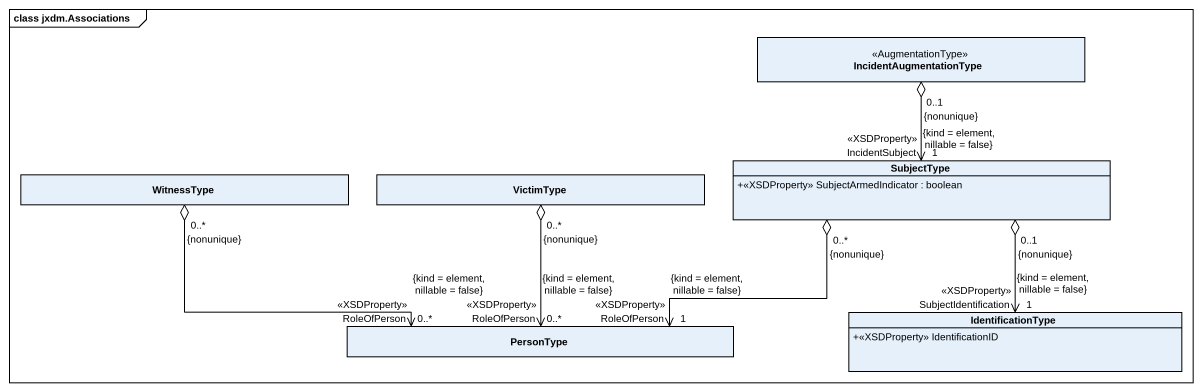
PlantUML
@startuml
mainframe class jxdm.Associations
hide circle
hide empty members
skinparam classAttributeIconSize 0
class IncidentAugmentationType <<AugmentationType>>
class SubjectType {
  +<<XSDProperty>> SubjectArmedIndicator : boolean
}
class WitnessType
class VictimType
class PersonType
class IdentificationType {
  +<<XSDProperty>> IdentificationID
}
IncidentAugmentationType "0..1\n{nonunique}" o--> "IncidentSubject\n<<XSDProperty>>\n1\n{kind = element, nillable = false}" SubjectType
SubjectType "0..*\n{nonunique}" o-left-> "RoleOfPerson\n<<XSDProperty>>\n1\n{kind = element, nillable = false}" PersonType
SubjectType "0..1\n{nonunique}" o--> "SubjectIdentification\n<<XSDProperty>>\n1\n{kind = element, nillable = false}" IdentificationType
WitnessType "0..*\n{nonunique}" o-right-> "RoleOfPerson\n<<XSDProperty>>\n0..*\n{kind = element, nillable = false}" PersonType
VictimType "0..*\n{nonunique}" o--> "RoleOfPerson\n<<XSDProperty>>\n0..*\n{kind = element, nillable = false}" PersonType
@enduml
